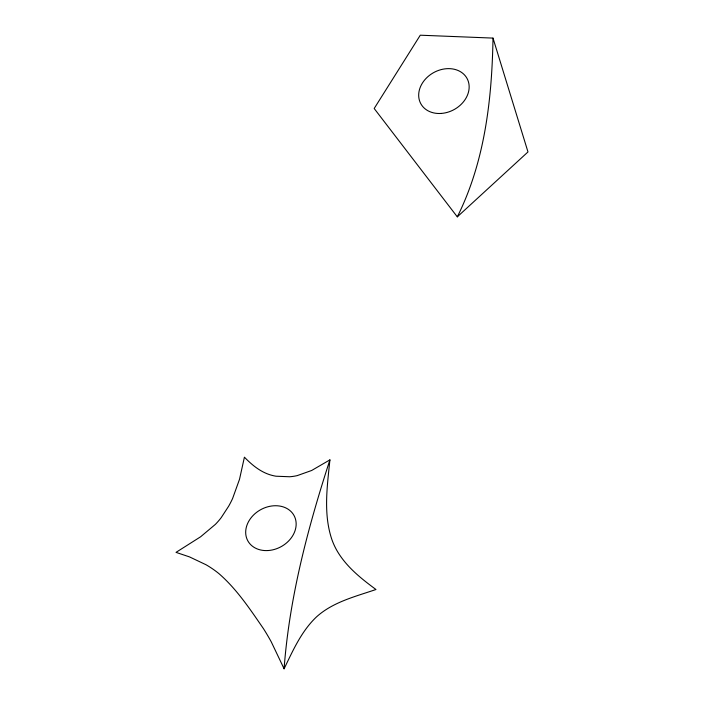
<?xml version="1.0" encoding="UTF-8"?>
<svg xmlns="http://www.w3.org/2000/svg" width="704" height="704" viewBox="0 0 704 704"><rect width="100%" height="100%" fill="white"/><g stroke="black" fill="none" stroke-linecap="round" stroke-linejoin="round"><path stroke-width="1.06" d="M493.002 38.095C491.964 98.982 484.889 161.709 457.301 216.85L374.185 108.504L420.279 35.2L493.002 38.095L527.982 151.941L457.301 216.85M284.09 668.8C289.388 597.406 307.894 527.736 329.912 459.87L311.661 470.483L297.202 475.622A46.561 37.33 -28.7 0 1 289.731 476.758L276.012 476.212A48.365 38.773 -28.7 0 1 269.262 474.54C259.521 471.249 251.46 464.464 244.411 457.178L239.518 479.292L232.593 498.529A106.568 85.448 -28.7 0 1 228.659 506.202L221.214 517.634A64.39 51.63 -28.7 0 1 215.371 524.383L200.587 536.8L176.018 552.367L189.517 556.908L205.999 564.731A135.529 108.662 -28.7 0 1 218.821 573.531C236.799 589.107 250.096 609.268 263.498 628.716A372.944 299.024 -28.7 0 1 271.251 641.846L284.09 668.8C292.996 650.426 301.523 630.986 316.65 616.757C333.177 601.902 355.485 596.517 375.971 589.503C360.976 578.459 345.822 566.412 336.547 549.912A107.923 86.53 -28.7 0 1 331.98 539.845C323.145 514.087 327.228 486.314 329.912 459.87M268.136 550.537A26.338 21.12 -28.7 0 0 294.034 515.53A26.338 21.12 -28.7 0 0 250.589 518.434A26.338 21.12 -28.7 0 0 268.136 550.537M441.135 113.441A26.338 21.12 -28.7 0 0 467.034 78.434A26.338 21.12 -28.7 0 0 423.588 81.338A26.338 21.12 -28.7 0 0 441.135 113.441"/></g></svg>
